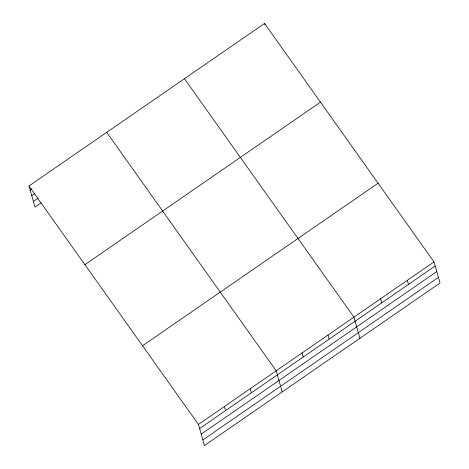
<?xml version="1.0" encoding="UTF-8"?>
<svg xmlns="http://www.w3.org/2000/svg" width="469" height="469" viewBox="0 0 469 469"><rect width="100%" height="100%" fill="white"/><g stroke="black" fill="none" stroke-linecap="round" stroke-linejoin="round"><path stroke-width="0.7" d="M28.978 185.982L264.534 23.45L434.007 261.907L440.022 283.018L204.466 445.55L198.451 424.439L28.978 185.982L34.993 207.093L41.014 202.936M30.139 190.056L31.945 188.808M31.74 195.679L34.753 193.597M33.387 201.471L38.212 198.147M84.907 264.674L320.462 102.142M142.523 345.753L378.084 183.215M198.451 424.439L434.007 261.907M199.612 428.514L435.168 265.982M201.213 434.136L436.768 271.604M202.86 439.928L438.421 277.396M184.446 78.71L353.919 317.167L359.934 338.278M106.715 132.346L276.182 370.803L282.197 391.914M407.315 280.327L408.47 284.402M380.617 298.747L381.778 302.822M264.534 23.45L264.921 24.81M328.007 335.048L329.168 339.122M302.095 352.928L303.255 356.997M250.276 388.684L251.431 392.758M224.364 406.564L225.525 410.633"/></g></svg>
